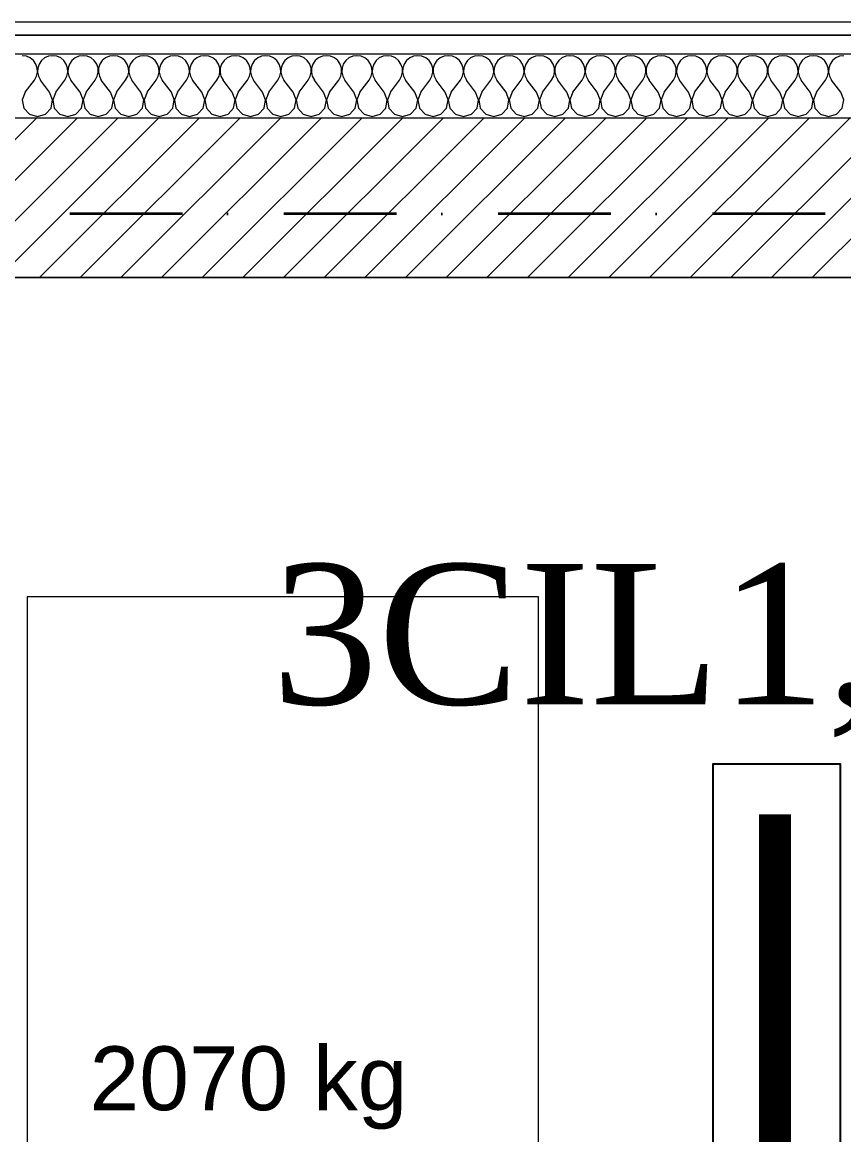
# Model space of a CAD drawing. Header units: millimetres. Extents: x 1322820 to 1391563, y 1051909 to 1098256.
# Drawn here: x 1348235 to 1349521, y 1089228 to 1090971 of the extents above; entities that cross this region are included whole.
import ezdxf
from ezdxf.enums import TextEntityAlignment as Align

# ---------------------------------------------------------------- set-up
doc = ezdxf.new("R2010")
doc.units = ezdxf.units.MM
doc.header["$MEASUREMENT"] = 0
doc.linetypes.add('Dot & Dashed', pattern=[335.138881, 176.388884, -88.194442, 0, -70.555556])
doc.layers.get('0').update_dxf_attribs({"true_color": 0x787878})
for name, color, linetype, true_color in [('arhitectura - decoratii fatada', 7, 'Continuous', 0x787878), ('instalatii - echipamente', 7, 'Continuous', 0x787878), ('New_arhitectura - axe', 7, 'Continuous', 0x787878), ('New_rezistenta - pereti de rezistenta', 7, 'Continuous', 0x787878)]:
    doc.layers.add(name, color=color, linetype=linetype, true_color=true_color)
for name, color, linetype, lineweight, true_color in [('arhitectura - decoratii fatada_Pen_No__101', 7, 'Continuous', 13, 0x787878), ('arhitectura - decoratii fatada_Pen_No__21', 7, 'Continuous', 20, 0x787878), ('instalatii - echipamente_Pen_No__21', 7, 'Continuous', 20, 0x787878), ('New_arhitectura - axe_Pen_No__201', 7, 'Continuous', 35, 0x787878), ('New_arhitectura - suprafete DTAC_Pen_No__14', 7, 'Continuous', 18, 0x787878), ('New_rezistenta - pereti de rezistenta_Pen_No__1', 7, 'Continuous', 13, 0x787878), ('New_rezistenta - pereti de rezistenta_Pen_No__21', 7, 'Continuous', 20, 0x787878)]:
    doc.layers.add(name, color=color, linetype=linetype, lineweight=lineweight, true_color=true_color)
doc.layers.add('calorifere_Pen_No__1', color=250, linetype='Continuous', lineweight=13)
for name, color, linetype in [('Circuit echipo', 7, 'Continuous'), ('circuite iluminat normal', 7, 'Continuous'), ('circuite iluminat vitali', 1, 'Continuous')]:
    doc.layers.add(name, color=color, linetype=linetype)
doc.styles.add('GENERATED_STYLE_1', font='arialbd.ttf')
doc.styles.add('GENERATED_STYLE_4', font='arialbi.ttf')

# ---------------------------------------------------------------- blocks, each defined once
blk = doc.blocks.new('*X64', base_point=(1356235.2, 1078942.6))
at = {"layer": 'New_rezistenta - pereti de rezistenta_Pen_No__1', "color": 7, "linetype": 'Continuous', "lineweight": 13}
for p, q in [((1348241.7, 1090917.3), (1348235.2, 1090918.2)), ((1348247.8, 1090914.7), (1348241.7, 1090917.3)), ((1348252.8, 1090910.5), (1348247.8, 1090914.7)), ((1348270.3, 1090914.7), (1348265.3, 1090910.5)), ((1348276.3, 1090917.3), (1348270.3, 1090914.7)), ((1348282.9, 1090918.2), (1348276.3, 1090917.3)), ((1348289.4, 1090917.3), (1348282.9, 1090918.2)), ((1348295.4, 1090914.7), (1348289.4, 1090917.3)), ((1348300.4, 1090910.5), (1348295.4, 1090914.7)), ((1348318, 1090914.7), (1348312.9, 1090910.5)), ((1348324, 1090917.3), (1348318, 1090914.7)), ((1348330.5, 1090918.2), (1348324, 1090917.3)), ((1348337, 1090917.3), (1348330.5, 1090918.2)), ((1348343, 1090914.7), (1348337, 1090917.3)), ((1348348, 1090910.5), (1348343, 1090914.7)), ((1348365.6, 1090914.7), (1348360.5, 1090910.5)), ((1348371.6, 1090917.3), (1348365.6, 1090914.7)), ((1348378.1, 1090918.2), (1348371.6, 1090917.3)), ((1348384.6, 1090917.3), (1348378.1, 1090918.2)), ((1348390.6, 1090914.7), (1348384.6, 1090917.3)), ((1348395.7, 1090910.5), (1348390.6, 1090914.7)), ((1348413.2, 1090914.7), (1348408.1, 1090910.5)), ((1348419.2, 1090917.3), (1348413.2, 1090914.7)), ((1348425.7, 1090918.2), (1348419.2, 1090917.3)), ((1348432.2, 1090917.3), (1348425.7, 1090918.2)), ((1348438.2, 1090914.7), (1348432.2, 1090917.3)), ((1348443.3, 1090910.5), (1348438.2, 1090914.7)), ((1348460.8, 1090914.7), (1348455.8, 1090910.5)), ((1348466.8, 1090917.3), (1348460.8, 1090914.7)), ((1348473.3, 1090918.2), (1348466.8, 1090917.3)), ((1348479.8, 1090917.3), (1348473.3, 1090918.2)), ((1348485.8, 1090914.7), (1348479.8, 1090917.3)), ((1348490.9, 1090910.5), (1348485.8, 1090914.7)), ((1348508.4, 1090914.7), (1348503.4, 1090910.5)), ((1348514.4, 1090917.3), (1348508.4, 1090914.7)), ((1348521, 1090918.2), (1348514.4, 1090917.3)), ((1348527.5, 1090917.3), (1348521, 1090918.2)), ((1348533.5, 1090914.7), (1348527.5, 1090917.3)), ((1348538.5, 1090910.5), (1348533.5, 1090914.7)), ((1348556.1, 1090914.7), (1348551, 1090910.5)), ((1348562.1, 1090917.3), (1348556.1, 1090914.7)), ((1348568.6, 1090918.2), (1348562.1, 1090917.3)), ((1348575.1, 1090917.3), (1348568.6, 1090918.2)), ((1348581.1, 1090914.7), (1348575.1, 1090917.3)), ((1348586.1, 1090910.5), (1348581.1, 1090914.7)), ((1348603.7, 1090914.7), (1348598.6, 1090910.5)), ((1348609.7, 1090917.3), (1348603.7, 1090914.7)), ((1348616.2, 1090918.2), (1348609.7, 1090917.3)), ((1348622.7, 1090917.3), (1348616.2, 1090918.2)), ((1348628.7, 1090914.7), (1348622.7, 1090917.3)), ((1348633.8, 1090910.5), (1348628.7, 1090914.7)), ((1348651.3, 1090914.7), (1348646.2, 1090910.5)), ((1348657.3, 1090917.3), (1348651.3, 1090914.7)), ((1348663.8, 1090918.2), (1348657.3, 1090917.3)), ((1348670.3, 1090917.3), (1348663.8, 1090918.2)), ((1348676.3, 1090914.7), (1348670.3, 1090917.3)), ((1348681.4, 1090910.5), (1348676.3, 1090914.7)), ((1348698.9, 1090914.7), (1348693.9, 1090910.5)), ((1348704.9, 1090917.3), (1348698.9, 1090914.7)), ((1348711.4, 1090918.2), (1348704.9, 1090917.3)), ((1348717.9, 1090917.3), (1348711.4, 1090918.2)), ((1348723.9, 1090914.7), (1348717.9, 1090917.3)), ((1348729, 1090910.5), (1348723.9, 1090914.7)), ((1348746.5, 1090914.7), (1348741.5, 1090910.5)), ((1348752.5, 1090917.3), (1348746.5, 1090914.7)), ((1348759, 1090918.2), (1348752.5, 1090917.3)), ((1348765.6, 1090917.3), (1348759, 1090918.2)), ((1348771.6, 1090914.7), (1348765.6, 1090917.3)), ((1348776.6, 1090910.5), (1348771.6, 1090914.7)), ((1348794.1, 1090914.7), (1348789.1, 1090910.5)), ((1348800.2, 1090917.3), (1348794.1, 1090914.7)), ((1348806.7, 1090918.2), (1348800.2, 1090917.3)), ((1348813.2, 1090917.3), (1348806.7, 1090918.2)), ((1348819.2, 1090914.7), (1348813.2, 1090917.3)), ((1348824.2, 1090910.5), (1348819.2, 1090914.7)), ((1348841.8, 1090914.7), (1348836.7, 1090910.5)), ((1348847.8, 1090917.3), (1348841.8, 1090914.7)), ((1348854.3, 1090918.2), (1348847.8, 1090917.3)), ((1348860.8, 1090917.3), (1348854.3, 1090918.2)), ((1348866.8, 1090914.7), (1348860.8, 1090917.3)), ((1348871.9, 1090910.5), (1348866.8, 1090914.7)), ((1348889.4, 1090914.7), (1348884.3, 1090910.5)), ((1348895.4, 1090917.3), (1348889.4, 1090914.7)), ((1348901.9, 1090918.2), (1348895.4, 1090917.3)), ((1348908.4, 1090917.3), (1348901.9, 1090918.2)), ((1348914.4, 1090914.7), (1348908.4, 1090917.3)), ((1348919.5, 1090910.5), (1348914.4, 1090914.7)), ((1348937, 1090914.7), (1348931.9, 1090910.5)), ((1348943, 1090917.3), (1348937, 1090914.7)), ((1348949.5, 1090918.2), (1348943, 1090917.3)), ((1348956, 1090917.3), (1348949.5, 1090918.2)), ((1348962, 1090914.7), (1348956, 1090917.3)), ((1348967.1, 1090910.5), (1348962, 1090914.7)), ((1348984.6, 1090914.7), (1348979.6, 1090910.5)), ((1348990.6, 1090917.3), (1348984.6, 1090914.7)), ((1348997.1, 1090918.2), (1348990.6, 1090917.3)), ((1349003.6, 1090917.3), (1348997.1, 1090918.2)), ((1349009.7, 1090914.7), (1349003.6, 1090917.3)), ((1349014.7, 1090910.5), (1349009.7, 1090914.7)), ((1349032.2, 1090914.7), (1349027.2, 1090910.5)), ((1349038.3, 1090917.3), (1349032.2, 1090914.7)), ((1349044.8, 1090918.2), (1349038.3, 1090917.3)), ((1349051.3, 1090917.3), (1349044.8, 1090918.2)), ((1349057.3, 1090914.7), (1349051.3, 1090917.3)), ((1349062.3, 1090910.5), (1349057.3, 1090914.7)), ((1349079.9, 1090914.7), (1349074.8, 1090910.5)), ((1349085.9, 1090917.3), (1349079.9, 1090914.7)), ((1349092.4, 1090918.2), (1349085.9, 1090917.3)), ((1349098.9, 1090917.3), (1349092.4, 1090918.2)), ((1349104.9, 1090914.7), (1349098.9, 1090917.3)), ((1349110, 1090910.5), (1349104.9, 1090914.7)), ((1349127.5, 1090914.7), (1349122.4, 1090910.5)), ((1349133.5, 1090917.3), (1349127.5, 1090914.7)), ((1349140, 1090918.2), (1349133.5, 1090917.3)), ((1349146.5, 1090917.3), (1349140, 1090918.2)), ((1349152.5, 1090914.7), (1349146.5, 1090917.3)), ((1349157.6, 1090910.5), (1349152.5, 1090914.7)), ((1349175.1, 1090914.7), (1349170, 1090910.5)), ((1349181.1, 1090917.3), (1349175.1, 1090914.7)), ((1349187.6, 1090918.2), (1349181.1, 1090917.3)), ((1349194.1, 1090917.3), (1349187.6, 1090918.2)), ((1349200.1, 1090914.7), (1349194.1, 1090917.3)), ((1349205.2, 1090910.5), (1349200.1, 1090914.7)), ((1349222.7, 1090914.7), (1349217.7, 1090910.5)), ((1349228.7, 1090917.3), (1349222.7, 1090914.7)), ((1349235.2, 1090918.2), (1349228.7, 1090917.3)), ((1349241.7, 1090917.3), (1349235.2, 1090918.2)), ((1349247.8, 1090914.7), (1349241.7, 1090917.3)), ((1349252.8, 1090910.5), (1349247.8, 1090914.7)), ((1349270.3, 1090914.7), (1349265.3, 1090910.5)), ((1349276.3, 1090917.3), (1349270.3, 1090914.7)), ((1349282.9, 1090918.2), (1349276.3, 1090917.3)), ((1349289.4, 1090917.3), (1349282.9, 1090918.2)), ((1349295.4, 1090914.7), (1349289.4, 1090917.3)), ((1349300.4, 1090910.5), (1349295.4, 1090914.7)), ((1349318, 1090914.7), (1349312.9, 1090910.5)), ((1349324, 1090917.3), (1349318, 1090914.7)), ((1349330.5, 1090918.2), (1349324, 1090917.3)), ((1349337, 1090917.3), (1349330.5, 1090918.2)), ((1349343, 1090914.7), (1349337, 1090917.3)), ((1349348, 1090910.5), (1349343, 1090914.7)), ((1349365.6, 1090914.7), (1349360.5, 1090910.5)), ((1349371.6, 1090917.3), (1349365.6, 1090914.7)), ((1349378.1, 1090918.2), (1349371.6, 1090917.3)), ((1349384.6, 1090917.3), (1349378.1, 1090918.2)), ((1349390.6, 1090914.7), (1349384.6, 1090917.3)), ((1349395.7, 1090910.5), (1349390.6, 1090914.7)), ((1349413.2, 1090914.7), (1349408.1, 1090910.5)), ((1349419.2, 1090917.3), (1349413.2, 1090914.7)), ((1349425.7, 1090918.2), (1349419.2, 1090917.3)), ((1349432.2, 1090917.3), (1349425.7, 1090918.2)), ((1349438.2, 1090914.7), (1349432.2, 1090917.3)), ((1349443.3, 1090910.5), (1349438.2, 1090914.7)), ((1349460.8, 1090914.7), (1349455.8, 1090910.5)), ((1349466.8, 1090917.3), (1349460.8, 1090914.7)), ((1349473.3, 1090918.2), (1349466.8, 1090917.3)), ((1349479.8, 1090917.3), (1349473.3, 1090918.2)), ((1349485.8, 1090914.7), (1349479.8, 1090917.3)), ((1349490.9, 1090910.5), (1349485.8, 1090914.7)), ((1349508.4, 1090914.7), (1349503.4, 1090910.5)), ((1349514.4, 1090917.3), (1349508.4, 1090914.7)), ((1349521, 1090918.2), (1349514.4, 1090917.3)), ((1348256.5, 1090905.1), (1348252.8, 1090910.5)), ((1348258.6, 1090898.8), (1348256.5, 1090905.1)), ((1348258.9, 1090892.3), (1348258.6, 1090898.8)), ((1348259.5, 1090898.8), (1348259.1, 1090892.3)), ((1348261.6, 1090905.1), (1348259.5, 1090898.8)), ((1348265.3, 1090910.5), (1348261.6, 1090905.1)), ((1348304.2, 1090905.1), (1348300.4, 1090910.5)), ((1348306.3, 1090898.8), (1348304.2, 1090905.1)), ((1348306.6, 1090892.3), (1348306.3, 1090898.8)), ((1348307.1, 1090898.8), (1348306.8, 1090892.3)), ((1348309.2, 1090905.1), (1348307.1, 1090898.8)), ((1348312.9, 1090910.5), (1348309.2, 1090905.1)), ((1348351.8, 1090905.1), (1348348, 1090910.5)), ((1348353.9, 1090898.8), (1348351.8, 1090905.1)), ((1348354.2, 1090892.3), (1348353.9, 1090898.8)), ((1348354.7, 1090898.8), (1348354.4, 1090892.3)), ((1348356.8, 1090905.1), (1348354.7, 1090898.8)), ((1348360.5, 1090910.5), (1348356.8, 1090905.1)), ((1348399.4, 1090905.1), (1348395.7, 1090910.5)), ((1348401.5, 1090898.8), (1348399.4, 1090905.1)), ((1348401.8, 1090892.3), (1348401.5, 1090898.8)), ((1348402.3, 1090898.8), (1348402, 1090892.3)), ((1348404.4, 1090905.1), (1348402.3, 1090898.8)), ((1348408.1, 1090910.5), (1348404.4, 1090905.1)), ((1348447, 1090905.1), (1348443.3, 1090910.5)), ((1348449.1, 1090898.8), (1348447, 1090905.1)), ((1348449.4, 1090892.3), (1348449.1, 1090898.8)), ((1348449.9, 1090898.8), (1348449.6, 1090892.3)), ((1348452, 1090905.1), (1348449.9, 1090898.8)), ((1348455.8, 1090910.5), (1348452, 1090905.1)), ((1348494.6, 1090905.1), (1348490.9, 1090910.5)), ((1348496.7, 1090898.8), (1348494.6, 1090905.1)), ((1348497, 1090892.3), (1348496.7, 1090898.8)), ((1348497.6, 1090898.8), (1348497.2, 1090892.3)), ((1348499.7, 1090905.1), (1348497.6, 1090898.8)), ((1348503.4, 1090910.5), (1348499.7, 1090905.1)), ((1348542.2, 1090905.1), (1348538.5, 1090910.5)), ((1348544.3, 1090898.8), (1348542.2, 1090905.1)), ((1348544.7, 1090892.3), (1348544.3, 1090898.8)), ((1348545.2, 1090898.8), (1348544.9, 1090892.3)), ((1348547.3, 1090905.1), (1348545.2, 1090898.8)), ((1348551, 1090910.5), (1348547.3, 1090905.1)), ((1348589.9, 1090905.1), (1348586.1, 1090910.5)), ((1348592, 1090898.8), (1348589.9, 1090905.1)), ((1348592.3, 1090892.3), (1348592, 1090898.8)), ((1348592.8, 1090898.8), (1348592.5, 1090892.3)), ((1348594.9, 1090905.1), (1348592.8, 1090898.8)), ((1348598.6, 1090910.5), (1348594.9, 1090905.1)), ((1348637.5, 1090905.1), (1348633.8, 1090910.5)), ((1348639.6, 1090898.8), (1348637.5, 1090905.1)), ((1348639.9, 1090892.3), (1348639.6, 1090898.8)), ((1348640.4, 1090898.8), (1348640.1, 1090892.3)), ((1348642.5, 1090905.1), (1348640.4, 1090898.8)), ((1348646.2, 1090910.5), (1348642.5, 1090905.1)), ((1348685.1, 1090905.1), (1348681.4, 1090910.5)), ((1348687.2, 1090898.8), (1348685.1, 1090905.1)), ((1348687.5, 1090892.3), (1348687.2, 1090898.8)), ((1348688, 1090898.8), (1348687.7, 1090892.3)), ((1348690.1, 1090905.1), (1348688, 1090898.8)), ((1348693.9, 1090910.5), (1348690.1, 1090905.1)), ((1348732.7, 1090905.1), (1348729, 1090910.5)), ((1348734.8, 1090898.8), (1348732.7, 1090905.1)), ((1348735.1, 1090892.3), (1348734.8, 1090898.8)), ((1348735.7, 1090898.8), (1348735.3, 1090892.3)), ((1348737.7, 1090905.1), (1348735.7, 1090898.8)), ((1348741.5, 1090910.5), (1348737.7, 1090905.1)), ((1348780.3, 1090905.1), (1348776.6, 1090910.5)), ((1348782.4, 1090898.8), (1348780.3, 1090905.1)), ((1348782.8, 1090892.3), (1348782.4, 1090898.8)), ((1348783.3, 1090898.8), (1348783, 1090892.3)), ((1348785.4, 1090905.1), (1348783.3, 1090898.8)), ((1348789.1, 1090910.5), (1348785.4, 1090905.1)), ((1348828, 1090905.1), (1348824.2, 1090910.5)), ((1348830.1, 1090898.8), (1348828, 1090905.1)), ((1348830.4, 1090892.3), (1348830.1, 1090898.8)), ((1348830.9, 1090898.8), (1348830.6, 1090892.3)), ((1348833, 1090905.1), (1348830.9, 1090898.8)), ((1348836.7, 1090910.5), (1348833, 1090905.1)), ((1348875.6, 1090905.1), (1348871.9, 1090910.5)), ((1348877.7, 1090898.8), (1348875.6, 1090905.1)), ((1348878, 1090892.3), (1348877.7, 1090898.8)), ((1348878.5, 1090898.8), (1348878.2, 1090892.3)), ((1348880.6, 1090905.1), (1348878.5, 1090898.8)), ((1348884.3, 1090910.5), (1348880.6, 1090905.1)), ((1348923.2, 1090905.1), (1348919.5, 1090910.5)), ((1348925.3, 1090898.8), (1348923.2, 1090905.1)), ((1348925.6, 1090892.3), (1348925.3, 1090898.8)), ((1348926.1, 1090898.8), (1348925.8, 1090892.3)), ((1348928.2, 1090905.1), (1348926.1, 1090898.8)), ((1348931.9, 1090910.5), (1348928.2, 1090905.1)), ((1348970.8, 1090905.1), (1348967.1, 1090910.5)), ((1348972.9, 1090898.8), (1348970.8, 1090905.1)), ((1348973.2, 1090892.3), (1348972.9, 1090898.8)), ((1348973.7, 1090898.8), (1348973.4, 1090892.3)), ((1348975.8, 1090905.1), (1348973.7, 1090898.8)), ((1348979.6, 1090910.5), (1348975.8, 1090905.1)), ((1349018.4, 1090905.1), (1349014.7, 1090910.5)), ((1349020.5, 1090898.8), (1349018.4, 1090905.1)), ((1349020.9, 1090892.3), (1349020.5, 1090898.8)), ((1349021.4, 1090898.8), (1349021, 1090892.3)), ((1349023.5, 1090905.1), (1349021.4, 1090898.8)), ((1349027.2, 1090910.5), (1349023.5, 1090905.1)), ((1349066.1, 1090905.1), (1349062.3, 1090910.5)), ((1349068.2, 1090898.8), (1349066.1, 1090905.1)), ((1349068.5, 1090892.3), (1349068.2, 1090898.8)), ((1349069, 1090898.8), (1349068.7, 1090892.3)), ((1349071.1, 1090905.1), (1349069, 1090898.8)), ((1349074.8, 1090910.5), (1349071.1, 1090905.1)), ((1349113.7, 1090905.1), (1349110, 1090910.5)), ((1349115.8, 1090898.8), (1349113.7, 1090905.1)), ((1349116.1, 1090892.3), (1349115.8, 1090898.8)), ((1349116.6, 1090898.8), (1349116.3, 1090892.3)), ((1349118.7, 1090905.1), (1349116.6, 1090898.8)), ((1349122.4, 1090910.5), (1349118.7, 1090905.1)), ((1349161.3, 1090905.1), (1349157.6, 1090910.5)), ((1349163.4, 1090898.8), (1349161.3, 1090905.1)), ((1349163.7, 1090892.3), (1349163.4, 1090898.8)), ((1349164.2, 1090898.8), (1349163.9, 1090892.3)), ((1349166.3, 1090905.1), (1349164.2, 1090898.8)), ((1349170, 1090910.5), (1349166.3, 1090905.1)), ((1349208.9, 1090905.1), (1349205.2, 1090910.5)), ((1349211, 1090898.8), (1349208.9, 1090905.1)), ((1349211.3, 1090892.3), (1349211, 1090898.8)), ((1349211.8, 1090898.8), (1349211.5, 1090892.3)), ((1349213.9, 1090905.1), (1349211.8, 1090898.8)), ((1349217.7, 1090910.5), (1349213.9, 1090905.1)), ((1349256.5, 1090905.1), (1349252.8, 1090910.5)), ((1349258.6, 1090898.8), (1349256.5, 1090905.1)), ((1349258.9, 1090892.3), (1349258.6, 1090898.8)), ((1349259.5, 1090898.8), (1349259.1, 1090892.3)), ((1349261.6, 1090905.1), (1349259.5, 1090898.8)), ((1349265.3, 1090910.5), (1349261.6, 1090905.1)), ((1349304.2, 1090905.1), (1349300.4, 1090910.5)), ((1349306.3, 1090898.8), (1349304.2, 1090905.1)), ((1349306.6, 1090892.3), (1349306.3, 1090898.8)), ((1349307.1, 1090898.8), (1349306.8, 1090892.3)), ((1349309.2, 1090905.1), (1349307.1, 1090898.8)), ((1349312.9, 1090910.5), (1349309.2, 1090905.1)), ((1349351.8, 1090905.1), (1349348, 1090910.5)), ((1349353.9, 1090898.8), (1349351.8, 1090905.1)), ((1349354.2, 1090892.3), (1349353.9, 1090898.8)), ((1349354.7, 1090898.8), (1349354.4, 1090892.3)), ((1349356.8, 1090905.1), (1349354.7, 1090898.8)), ((1349360.5, 1090910.5), (1349356.8, 1090905.1)), ((1349399.4, 1090905.1), (1349395.7, 1090910.5)), ((1349401.5, 1090898.8), (1349399.4, 1090905.1)), ((1349401.8, 1090892.3), (1349401.5, 1090898.8)), ((1349402.3, 1090898.8), (1349402, 1090892.3)), ((1349404.4, 1090905.1), (1349402.3, 1090898.8)), ((1349408.1, 1090910.5), (1349404.4, 1090905.1)), ((1349447, 1090905.1), (1349443.3, 1090910.5)), ((1349449.1, 1090898.8), (1349447, 1090905.1)), ((1349449.4, 1090892.3), (1349449.1, 1090898.8)), ((1349449.9, 1090898.8), (1349449.6, 1090892.3)), ((1349452, 1090905.1), (1349449.9, 1090898.8)), ((1349455.8, 1090910.5), (1349452, 1090905.1)), ((1349494.6, 1090905.1), (1349490.9, 1090910.5)), ((1349496.7, 1090898.8), (1349494.6, 1090905.1)), ((1349497, 1090892.3), (1349496.7, 1090898.8)), ((1349497.6, 1090898.8), (1349497.2, 1090892.3)), ((1349499.7, 1090905.1), (1349497.6, 1090898.8)), ((1349503.4, 1090910.5), (1349499.7, 1090905.1)), ((1348240, 1090861.1), (1348254.3, 1090880.1)), ((1348254.3, 1090880.1), (1348257.5, 1090885.9)), ((1348257.5, 1090885.9), (1348258.9, 1090892.3)), ((1348259.1, 1090892.3), (1348260.6, 1090885.9)), ((1348260.6, 1090885.9), (1348263.8, 1090880.1)), ((1348278.1, 1090861.1), (1348263.8, 1090880.1)), ((1348287.6, 1090861.1), (1348301.9, 1090880.1)), ((1348301.9, 1090880.1), (1348305.1, 1090885.9)), ((1348305.1, 1090885.9), (1348306.6, 1090892.3)), ((1348306.8, 1090892.3), (1348308.2, 1090885.9)), ((1348308.2, 1090885.9), (1348311.4, 1090880.1)), ((1348325.7, 1090861.1), (1348311.4, 1090880.1)), ((1348335.2, 1090861.1), (1348349.5, 1090880.1)), ((1348349.5, 1090880.1), (1348352.7, 1090885.9)), ((1348352.7, 1090885.9), (1348354.2, 1090892.3)), ((1348354.4, 1090892.3), (1348355.9, 1090885.9)), ((1348355.9, 1090885.9), (1348359, 1090880.1)), ((1348373.3, 1090861.1), (1348359, 1090880.1)), ((1348382.9, 1090861.1), (1348397.1, 1090880.1)), ((1348397.1, 1090880.1), (1348400.3, 1090885.9)), ((1348400.3, 1090885.9), (1348401.8, 1090892.3)), ((1348402, 1090892.3), (1348403.5, 1090885.9)), ((1348403.5, 1090885.9), (1348406.7, 1090880.1)), ((1348421, 1090861.1), (1348406.7, 1090880.1)), ((1348430.5, 1090861.1), (1348444.8, 1090880.1)), ((1348444.8, 1090880.1), (1348447.9, 1090885.9)), ((1348447.9, 1090885.9), (1348449.4, 1090892.3)), ((1348449.6, 1090892.3), (1348451.1, 1090885.9)), ((1348451.1, 1090885.9), (1348454.3, 1090880.1)), ((1348468.6, 1090861.1), (1348454.3, 1090880.1)), ((1348478.1, 1090861.1), (1348492.4, 1090880.1)), ((1348492.4, 1090880.1), (1348495.6, 1090885.9)), ((1348495.6, 1090885.9), (1348497, 1090892.3)), ((1348497.2, 1090892.3), (1348498.7, 1090885.9)), ((1348498.7, 1090885.9), (1348501.9, 1090880.1)), ((1348516.2, 1090861.1), (1348501.9, 1090880.1)), ((1348525.7, 1090861.1), (1348540, 1090880.1)), ((1348540, 1090880.1), (1348543.2, 1090885.9)), ((1348543.2, 1090885.9), (1348544.7, 1090892.3)), ((1348544.9, 1090892.3), (1348546.3, 1090885.9)), ((1348546.3, 1090885.9), (1348549.5, 1090880.1)), ((1348563.8, 1090861.1), (1348549.5, 1090880.1)), ((1348573.3, 1090861.1), (1348587.6, 1090880.1)), ((1348587.6, 1090880.1), (1348590.8, 1090885.9)), ((1348590.8, 1090885.9), (1348592.3, 1090892.3)), ((1348592.5, 1090892.3), (1348594, 1090885.9)), ((1348594, 1090885.9), (1348597.1, 1090880.1)), ((1348611.4, 1090861.1), (1348597.1, 1090880.1)), ((1348621, 1090861.1), (1348635.2, 1090880.1)), ((1348635.2, 1090880.1), (1348638.4, 1090885.9)), ((1348638.4, 1090885.9), (1348639.9, 1090892.3)), ((1348640.1, 1090892.3), (1348641.6, 1090885.9)), ((1348641.6, 1090885.9), (1348644.8, 1090880.1)), ((1348659, 1090861.1), (1348644.8, 1090880.1)), ((1348668.6, 1090861.1), (1348682.9, 1090880.1)), ((1348682.9, 1090880.1), (1348686, 1090885.9)), ((1348686, 1090885.9), (1348687.5, 1090892.3)), ((1348687.7, 1090892.3), (1348689.2, 1090885.9)), ((1348689.2, 1090885.9), (1348692.4, 1090880.1)), ((1348706.7, 1090861.1), (1348692.4, 1090880.1)), ((1348716.2, 1090861.1), (1348730.5, 1090880.1)), ((1348730.5, 1090880.1), (1348733.7, 1090885.9)), ((1348733.7, 1090885.9), (1348735.1, 1090892.3)), ((1348735.3, 1090892.3), (1348736.8, 1090885.9)), ((1348736.8, 1090885.9), (1348740, 1090880.1)), ((1348754.3, 1090861.1), (1348740, 1090880.1)), ((1348763.8, 1090861.1), (1348778.1, 1090880.1)), ((1348778.1, 1090880.1), (1348781.3, 1090885.9)), ((1348781.3, 1090885.9), (1348782.8, 1090892.3)), ((1348783, 1090892.3), (1348784.4, 1090885.9)), ((1348784.4, 1090885.9), (1348787.6, 1090880.1)), ((1348801.9, 1090861.1), (1348787.6, 1090880.1)), ((1348811.4, 1090861.1), (1348825.7, 1090880.1)), ((1348825.7, 1090880.1), (1348828.9, 1090885.9)), ((1348828.9, 1090885.9), (1348830.4, 1090892.3)), ((1348830.6, 1090892.3), (1348832.1, 1090885.9)), ((1348832.1, 1090885.9), (1348835.2, 1090880.1)), ((1348849.5, 1090861.1), (1348835.2, 1090880.1)), ((1348859, 1090861.1), (1348873.3, 1090880.1)), ((1348873.3, 1090880.1), (1348876.5, 1090885.9)), ((1348876.5, 1090885.9), (1348878, 1090892.3)), ((1348878.2, 1090892.3), (1348879.7, 1090885.9)), ((1348879.7, 1090885.9), (1348882.9, 1090880.1)), ((1348897.1, 1090861.1), (1348882.9, 1090880.1)), ((1348906.7, 1090861.1), (1348921, 1090880.1)), ((1348921, 1090880.1), (1348924.1, 1090885.9)), ((1348924.1, 1090885.9), (1348925.6, 1090892.3)), ((1348925.8, 1090892.3), (1348927.3, 1090885.9)), ((1348927.3, 1090885.9), (1348930.5, 1090880.1)), ((1348944.8, 1090861.1), (1348930.5, 1090880.1)), ((1348954.3, 1090861.1), (1348968.6, 1090880.1)), ((1348968.6, 1090880.1), (1348971.7, 1090885.9)), ((1348971.7, 1090885.9), (1348973.2, 1090892.3)), ((1348973.4, 1090892.3), (1348974.9, 1090885.9)), ((1348974.9, 1090885.9), (1348978.1, 1090880.1)), ((1348992.4, 1090861.1), (1348978.1, 1090880.1)), ((1349001.9, 1090861.1), (1349016.2, 1090880.1)), ((1349016.2, 1090880.1), (1349019.4, 1090885.9)), ((1349019.4, 1090885.9), (1349020.9, 1090892.3)), ((1349021, 1090892.3), (1349022.5, 1090885.9)), ((1349022.5, 1090885.9), (1349025.7, 1090880.1)), ((1349040, 1090861.1), (1349025.7, 1090880.1)), ((1349049.5, 1090861.1), (1349063.8, 1090880.1)), ((1349063.8, 1090880.1), (1349067, 1090885.9)), ((1349067, 1090885.9), (1349068.5, 1090892.3)), ((1349068.7, 1090892.3), (1349070.2, 1090885.9)), ((1349070.2, 1090885.9), (1349073.3, 1090880.1)), ((1349087.6, 1090861.1), (1349073.3, 1090880.1)), ((1349097.1, 1090861.1), (1349111.4, 1090880.1)), ((1349111.4, 1090880.1), (1349114.6, 1090885.9)), ((1349114.6, 1090885.9), (1349116.1, 1090892.3)), ((1349116.3, 1090892.3), (1349117.8, 1090885.9)), ((1349117.8, 1090885.9), (1349121, 1090880.1)), ((1349135.2, 1090861.1), (1349121, 1090880.1)), ((1349144.8, 1090861.1), (1349159, 1090880.1)), ((1349159, 1090880.1), (1349162.2, 1090885.9)), ((1349162.2, 1090885.9), (1349163.7, 1090892.3)), ((1349163.9, 1090892.3), (1349165.4, 1090885.9)), ((1349165.4, 1090885.9), (1349168.6, 1090880.1)), ((1349182.9, 1090861.1), (1349168.6, 1090880.1)), ((1349192.4, 1090861.1), (1349206.7, 1090880.1)), ((1349206.7, 1090880.1), (1349209.8, 1090885.9)), ((1349209.8, 1090885.9), (1349211.3, 1090892.3)), ((1349211.5, 1090892.3), (1349213, 1090885.9)), ((1349213, 1090885.9), (1349216.2, 1090880.1)), ((1349230.5, 1090861.1), (1349216.2, 1090880.1)), ((1349240, 1090861.1), (1349254.3, 1090880.1)), ((1349254.3, 1090880.1), (1349257.5, 1090885.9)), ((1349257.5, 1090885.9), (1349258.9, 1090892.3)), ((1349259.1, 1090892.3), (1349260.6, 1090885.9)), ((1349260.6, 1090885.9), (1349263.8, 1090880.1)), ((1349278.1, 1090861.1), (1349263.8, 1090880.1)), ((1349287.6, 1090861.1), (1349301.9, 1090880.1)), ((1349301.9, 1090880.1), (1349305.1, 1090885.9)), ((1349305.1, 1090885.9), (1349306.6, 1090892.3)), ((1349306.8, 1090892.3), (1349308.2, 1090885.9)), ((1349308.2, 1090885.9), (1349311.4, 1090880.1)), ((1349325.7, 1090861.1), (1349311.4, 1090880.1)), ((1349335.2, 1090861.1), (1349349.5, 1090880.1)), ((1349349.5, 1090880.1), (1349352.7, 1090885.9)), ((1349352.7, 1090885.9), (1349354.2, 1090892.3)), ((1349354.4, 1090892.3), (1349355.9, 1090885.9)), ((1349355.9, 1090885.9), (1349359, 1090880.1)), ((1349373.3, 1090861.1), (1349359, 1090880.1)), ((1349382.9, 1090861.1), (1349397.1, 1090880.1)), ((1349397.1, 1090880.1), (1349400.3, 1090885.9)), ((1349400.3, 1090885.9), (1349401.8, 1090892.3)), ((1349402, 1090892.3), (1349403.5, 1090885.9)), ((1349403.5, 1090885.9), (1349406.7, 1090880.1)), ((1349421, 1090861.1), (1349406.7, 1090880.1)), ((1349430.5, 1090861.1), (1349444.8, 1090880.1)), ((1349444.8, 1090880.1), (1349447.9, 1090885.9)), ((1349447.9, 1090885.9), (1349449.4, 1090892.3)), ((1349449.6, 1090892.3), (1349451.1, 1090885.9)), ((1349451.1, 1090885.9), (1349454.3, 1090880.1)), ((1349468.6, 1090861.1), (1349454.3, 1090880.1)), ((1349478.1, 1090861.1), (1349492.4, 1090880.1)), ((1349492.4, 1090880.1), (1349495.6, 1090885.9)), ((1349495.6, 1090885.9), (1349497, 1090892.3)), ((1349497.2, 1090892.3), (1349498.7, 1090885.9)), ((1349498.7, 1090885.9), (1349501.9, 1090880.1)), ((1349516.2, 1090861.1), (1349501.9, 1090880.1)), ((1348240, 1090861.1), (1348235.3, 1090848.9)), ((1348235.3, 1090848.9), (1348237.7, 1090836.1)), ((1348282.8, 1090848.9), (1348278.1, 1090861.1)), ((1348280.3, 1090836.1), (1348282.8, 1090848.9)), ((1348287.6, 1090861.1), (1348283, 1090848.9)), ((1348283, 1090848.9), (1348285.4, 1090836.1)), ((1348330.4, 1090848.9), (1348325.7, 1090861.1)), ((1348328, 1090836.1), (1348330.4, 1090848.9)), ((1348335.2, 1090861.1), (1348330.6, 1090848.9)), ((1348330.6, 1090848.9), (1348333, 1090836.1)), ((1348378, 1090848.9), (1348373.3, 1090861.1)), ((1348375.6, 1090836.1), (1348378, 1090848.9)), ((1348382.9, 1090861.1), (1348378.2, 1090848.9)), ((1348378.2, 1090848.9), (1348380.6, 1090836.1)), ((1348425.6, 1090848.9), (1348421, 1090861.1)), ((1348423.2, 1090836.1), (1348425.6, 1090848.9)), ((1348430.5, 1090861.1), (1348425.8, 1090848.9)), ((1348425.8, 1090848.9), (1348428.2, 1090836.1)), ((1348473.2, 1090848.9), (1348468.6, 1090861.1)), ((1348470.8, 1090836.1), (1348473.2, 1090848.9)), ((1348478.1, 1090861.1), (1348473.4, 1090848.9)), ((1348473.4, 1090848.9), (1348475.8, 1090836.1)), ((1348520.9, 1090848.9), (1348516.2, 1090861.1)), ((1348518.4, 1090836.1), (1348520.9, 1090848.9)), ((1348525.7, 1090861.1), (1348521, 1090848.9)), ((1348521, 1090848.9), (1348523.5, 1090836.1)), ((1348568.5, 1090848.9), (1348563.8, 1090861.1)), ((1348566.1, 1090836.1), (1348568.5, 1090848.9)), ((1348573.3, 1090861.1), (1348568.7, 1090848.9)), ((1348568.7, 1090848.9), (1348571.1, 1090836.1)), ((1348616.1, 1090848.9), (1348611.4, 1090861.1)), ((1348613.7, 1090836.1), (1348616.1, 1090848.9)), ((1348621, 1090861.1), (1348616.3, 1090848.9)), ((1348616.3, 1090848.9), (1348618.7, 1090836.1)), ((1348663.7, 1090848.9), (1348659, 1090861.1)), ((1348661.3, 1090836.1), (1348663.7, 1090848.9)), ((1348668.6, 1090861.1), (1348663.9, 1090848.9)), ((1348663.9, 1090848.9), (1348666.3, 1090836.1)), ((1348711.3, 1090848.9), (1348706.7, 1090861.1)), ((1348708.9, 1090836.1), (1348711.3, 1090848.9)), ((1348716.2, 1090861.1), (1348711.5, 1090848.9)), ((1348711.5, 1090848.9), (1348713.9, 1090836.1)), ((1348758.9, 1090848.9), (1348754.3, 1090861.1)), ((1348756.5, 1090836.1), (1348758.9, 1090848.9)), ((1348763.8, 1090861.1), (1348759.1, 1090848.9)), ((1348759.1, 1090848.9), (1348761.6, 1090836.1)), ((1348806.6, 1090848.9), (1348801.9, 1090861.1)), ((1348804.2, 1090836.1), (1348806.6, 1090848.9)), ((1348811.4, 1090861.1), (1348806.8, 1090848.9)), ((1348806.8, 1090848.9), (1348809.2, 1090836.1)), ((1348854.2, 1090848.9), (1348849.5, 1090861.1)), ((1348851.8, 1090836.1), (1348854.2, 1090848.9)), ((1348859, 1090861.1), (1348854.4, 1090848.9)), ((1348854.4, 1090848.9), (1348856.8, 1090836.1)), ((1348901.8, 1090848.9), (1348897.1, 1090861.1)), ((1348899.4, 1090836.1), (1348901.8, 1090848.9)), ((1348906.7, 1090861.1), (1348902, 1090848.9)), ((1348902, 1090848.9), (1348904.4, 1090836.1)), ((1348949.4, 1090848.9), (1348944.8, 1090861.1)), ((1348947, 1090836.1), (1348949.4, 1090848.9)), ((1348954.3, 1090861.1), (1348949.6, 1090848.9)), ((1348949.6, 1090848.9), (1348952, 1090836.1)), ((1348997, 1090848.9), (1348992.4, 1090861.1)), ((1348994.6, 1090836.1), (1348997, 1090848.9)), ((1349001.9, 1090861.1), (1348997.2, 1090848.9)), ((1348997.2, 1090848.9), (1348999.7, 1090836.1)), ((1349044.7, 1090848.9), (1349040, 1090861.1)), ((1349042.2, 1090836.1), (1349044.7, 1090848.9)), ((1349049.5, 1090861.1), (1349044.9, 1090848.9)), ((1349044.9, 1090848.9), (1349047.3, 1090836.1)), ((1349092.3, 1090848.9), (1349087.6, 1090861.1)), ((1349089.9, 1090836.1), (1349092.3, 1090848.9)), ((1349097.1, 1090861.1), (1349092.5, 1090848.9)), ((1349092.5, 1090848.9), (1349094.9, 1090836.1)), ((1349139.9, 1090848.9), (1349135.2, 1090861.1)), ((1349137.5, 1090836.1), (1349139.9, 1090848.9)), ((1349144.8, 1090861.1), (1349140.1, 1090848.9)), ((1349140.1, 1090848.9), (1349142.5, 1090836.1)), ((1349187.5, 1090848.9), (1349182.9, 1090861.1)), ((1349185.1, 1090836.1), (1349187.5, 1090848.9)), ((1349192.4, 1090861.1), (1349187.7, 1090848.9)), ((1349187.7, 1090848.9), (1349190.1, 1090836.1)), ((1349235.1, 1090848.9), (1349230.5, 1090861.1)), ((1349232.7, 1090836.1), (1349235.1, 1090848.9)), ((1349240, 1090861.1), (1349235.3, 1090848.9)), ((1349235.3, 1090848.9), (1349237.7, 1090836.1)), ((1349282.8, 1090848.9), (1349278.1, 1090861.1)), ((1349280.3, 1090836.1), (1349282.8, 1090848.9)), ((1349287.6, 1090861.1), (1349283, 1090848.9)), ((1349283, 1090848.9), (1349285.4, 1090836.1)), ((1349330.4, 1090848.9), (1349325.7, 1090861.1)), ((1349328, 1090836.1), (1349330.4, 1090848.9)), ((1349335.2, 1090861.1), (1349330.6, 1090848.9)), ((1349330.6, 1090848.9), (1349333, 1090836.1)), ((1349378, 1090848.9), (1349373.3, 1090861.1)), ((1349375.6, 1090836.1), (1349378, 1090848.9)), ((1349382.9, 1090861.1), (1349378.2, 1090848.9)), ((1349378.2, 1090848.9), (1349380.6, 1090836.1)), ((1349425.6, 1090848.9), (1349421, 1090861.1)), ((1349423.2, 1090836.1), (1349425.6, 1090848.9)), ((1349430.5, 1090861.1), (1349425.8, 1090848.9)), ((1349425.8, 1090848.9), (1349428.2, 1090836.1)), ((1349473.2, 1090848.9), (1349468.6, 1090861.1)), ((1349470.8, 1090836.1), (1349473.2, 1090848.9)), ((1349478.1, 1090861.1), (1349473.4, 1090848.9)), ((1349473.4, 1090848.9), (1349475.8, 1090836.1)), ((1349520.9, 1090848.9), (1349516.2, 1090861.1)), ((1349518.4, 1090836.1), (1349520.9, 1090848.9)), ((1348237.7, 1090836.1), (1348246.5, 1090826.5)), ((1348271.6, 1090826.5), (1348280.3, 1090836.1)), ((1348285.4, 1090836.1), (1348294.1, 1090826.5)), ((1348319.2, 1090826.5), (1348328, 1090836.1)), ((1348333, 1090836.1), (1348341.8, 1090826.5)), ((1348366.8, 1090826.5), (1348375.6, 1090836.1)), ((1348380.6, 1090836.1), (1348389.4, 1090826.5)), ((1348414.4, 1090826.5), (1348423.2, 1090836.1)), ((1348428.2, 1090836.1), (1348437, 1090826.5)), ((1348462, 1090826.5), (1348470.8, 1090836.1)), ((1348475.8, 1090836.1), (1348484.6, 1090826.5)), ((1348509.7, 1090826.5), (1348518.4, 1090836.1)), ((1348523.5, 1090836.1), (1348532.2, 1090826.5)), ((1348557.3, 1090826.5), (1348566.1, 1090836.1)), ((1348571.1, 1090836.1), (1348579.9, 1090826.5)), ((1348604.9, 1090826.5), (1348613.7, 1090836.1)), ((1348618.7, 1090836.1), (1348627.5, 1090826.5)), ((1348652.5, 1090826.5), (1348661.3, 1090836.1)), ((1348666.3, 1090836.1), (1348675.1, 1090826.5)), ((1348700.1, 1090826.5), (1348708.9, 1090836.1)), ((1348713.9, 1090836.1), (1348722.7, 1090826.5)), ((1348747.8, 1090826.5), (1348756.5, 1090836.1)), ((1348761.6, 1090836.1), (1348770.3, 1090826.5)), ((1348795.4, 1090826.5), (1348804.2, 1090836.1)), ((1348809.2, 1090836.1), (1348818, 1090826.5)), ((1348843, 1090826.5), (1348851.8, 1090836.1)), ((1348856.8, 1090836.1), (1348865.6, 1090826.5)), ((1348890.6, 1090826.5), (1348899.4, 1090836.1)), ((1348904.4, 1090836.1), (1348913.2, 1090826.5)), ((1348938.2, 1090826.5), (1348947, 1090836.1)), ((1348952, 1090836.1), (1348960.8, 1090826.5)), ((1348985.8, 1090826.5), (1348994.6, 1090836.1)), ((1348999.7, 1090836.1), (1349008.4, 1090826.5)), ((1349033.5, 1090826.5), (1349042.2, 1090836.1)), ((1349047.3, 1090836.1), (1349056.1, 1090826.5)), ((1349081.1, 1090826.5), (1349089.9, 1090836.1)), ((1349094.9, 1090836.1), (1349103.7, 1090826.5)), ((1349128.7, 1090826.5), (1349137.5, 1090836.1)), ((1349142.5, 1090836.1), (1349151.3, 1090826.5)), ((1349176.3, 1090826.5), (1349185.1, 1090836.1)), ((1349190.1, 1090836.1), (1349198.9, 1090826.5)), ((1349223.9, 1090826.5), (1349232.7, 1090836.1)), ((1349237.7, 1090836.1), (1349246.5, 1090826.5)), ((1349271.6, 1090826.5), (1349280.3, 1090836.1)), ((1349285.4, 1090836.1), (1349294.1, 1090826.5)), ((1349319.2, 1090826.5), (1349328, 1090836.1)), ((1349333, 1090836.1), (1349341.8, 1090826.5)), ((1349366.8, 1090826.5), (1349375.6, 1090836.1)), ((1349380.6, 1090836.1), (1349389.4, 1090826.5)), ((1349414.4, 1090826.5), (1349423.2, 1090836.1)), ((1349428.2, 1090836.1), (1349437, 1090826.5)), ((1349462, 1090826.5), (1349470.8, 1090836.1)), ((1349475.8, 1090836.1), (1349484.6, 1090826.5)), ((1349509.7, 1090826.5), (1349518.4, 1090836.1)), ((1348246.5, 1090826.5), (1348259, 1090823)), ((1348259, 1090823), (1348271.6, 1090826.5)), ((1348294.1, 1090826.5), (1348306.7, 1090823)), ((1348306.7, 1090823), (1348319.2, 1090826.5)), ((1348341.8, 1090826.5), (1348354.3, 1090823)), ((1348354.3, 1090823), (1348366.8, 1090826.5)), ((1348389.4, 1090826.5), (1348401.9, 1090823)), ((1348401.9, 1090823), (1348414.4, 1090826.5)), ((1348437, 1090826.5), (1348449.5, 1090823)), ((1348449.5, 1090823), (1348462, 1090826.5)), ((1348484.6, 1090826.5), (1348497.1, 1090823)), ((1348497.1, 1090823), (1348509.7, 1090826.5)), ((1348532.2, 1090826.5), (1348544.8, 1090823)), ((1348544.8, 1090823), (1348557.3, 1090826.5)), ((1348579.9, 1090826.5), (1348592.4, 1090823)), ((1348592.4, 1090823), (1348604.9, 1090826.5)), ((1348627.5, 1090826.5), (1348640, 1090823)), ((1348640, 1090823), (1348652.5, 1090826.5)), ((1348675.1, 1090826.5), (1348687.6, 1090823)), ((1348687.6, 1090823), (1348700.1, 1090826.5)), ((1348722.7, 1090826.5), (1348735.2, 1090823)), ((1348735.2, 1090823), (1348747.8, 1090826.5)), ((1348770.3, 1090826.5), (1348782.9, 1090823)), ((1348782.9, 1090823), (1348795.4, 1090826.5)), ((1348818, 1090826.5), (1348830.5, 1090823)), ((1348830.5, 1090823), (1348843, 1090826.5)), ((1348865.6, 1090826.5), (1348878.1, 1090823)), ((1348878.1, 1090823), (1348890.6, 1090826.5)), ((1348913.2, 1090826.5), (1348925.7, 1090823)), ((1348925.7, 1090823), (1348938.2, 1090826.5)), ((1348960.8, 1090826.5), (1348973.3, 1090823)), ((1348973.3, 1090823), (1348985.8, 1090826.5)), ((1349008.4, 1090826.5), (1349021, 1090823)), ((1349021, 1090823), (1349033.5, 1090826.5)), ((1349056.1, 1090826.5), (1349068.6, 1090823)), ((1349068.6, 1090823), (1349081.1, 1090826.5)), ((1349103.7, 1090826.5), (1349116.2, 1090823)), ((1349116.2, 1090823), (1349128.7, 1090826.5)), ((1349151.3, 1090826.5), (1349163.8, 1090823)), ((1349163.8, 1090823), (1349176.3, 1090826.5)), ((1349198.9, 1090826.5), (1349211.4, 1090823)), ((1349211.4, 1090823), (1349223.9, 1090826.5)), ((1349246.5, 1090826.5), (1349259, 1090823)), ((1349259, 1090823), (1349271.6, 1090826.5)), ((1349294.1, 1090826.5), (1349306.7, 1090823)), ((1349306.7, 1090823), (1349319.2, 1090826.5)), ((1349341.8, 1090826.5), (1349354.3, 1090823)), ((1349354.3, 1090823), (1349366.8, 1090826.5)), ((1349389.4, 1090826.5), (1349401.9, 1090823)), ((1349401.9, 1090823), (1349414.4, 1090826.5)), ((1349437, 1090826.5), (1349449.5, 1090823)), ((1349449.5, 1090823), (1349462, 1090826.5)), ((1349484.6, 1090826.5), (1349497.1, 1090823)), ((1349497.1, 1090823), (1349509.7, 1090826.5))]:
    blk.add_line(p, q, dxfattribs=at)
blk = doc.blocks.new('Wall_18_1', base_point=(1346928.5, 1090570.6))
at = {"layer": 'New_rezistenta - pereti de rezistenta', "linetype": 'Continuous', "lineweight": 0, "true_color": 0x000000}
h = blk.add_hatch(dxfattribs=at)
h.set_pattern_fill('BETON_ARMAT_0001', color=18, style=0, pattern_type=2)
h.set_pattern_definition([(45, (1356235.236, 1078942.57), (-31.8198, 31.8198), [])])
h.paths.add_polyline_path([(1346928.5, 1090570.6), (1351828.5, 1090570.6), (1351828.5, 1090820.6), (1346928.5, 1090820.6)])
at = {"layer": 'New_rezistenta - pereti de rezistenta_Pen_No__21', "color": 7, "linetype": 'Continuous', "lineweight": 20}
for p, q in [((1351828.5, 1090920.6), (1346678.5, 1090920.6)), ((1351828.5, 1090820.6), (1346928.5, 1090820.6))]:
    blk.add_line(p, q, dxfattribs=at)
at = {"layer": 'New_rezistenta - pereti de rezistenta_Pen_No__21', "color": 7, "linetype": 'Continuous', "lineweight": 20, "flags": 128}
for points in [[(1351828.5, 1090950.6), (1346578.5, 1090950.6)], [(1346928.5, 1090570.6), (1351828.5, 1090570.6)]]:
    blk.add_lwpolyline(points, dxfattribs=at)
at = {"layer": 'New_rezistenta - pereti de rezistenta', "color": 7, "lineweight": 20}
blk.add_blockref('*X64', (1356235.2, 1078942.6), dxfattribs=at)
blk = doc.blocks.new('Wall_108_1', base_point=(1350753.5, 1090970.6))
at = {"layer": 'arhitectura - decoratii fatada', "linetype": 'Continuous', "lineweight": 0, "true_color": 0x000000}
h = blk.add_hatch(dxfattribs=at)
h.set_pattern_fill('PLYWOOD_0001', color=18, style=0, pattern_type=2)
h.set_pattern_definition([(0, (1356235.236, 1078942.57), (0, 30), [])])
h.paths.add_polyline_path([(1350753.5, 1090970.6), (1347753.5, 1090970.6), (1347753.5, 1090950.6), (1350753.5, 1090950.6)])
at = {"layer": 'arhitectura - decoratii fatada_Pen_No__21', "color": 7, "linetype": 'Continuous', "lineweight": 20, "flags": 128}
for points in [[(1350753.5, 1090970.6), (1347753.5, 1090970.6)], [(1347753.5, 1090950.6), (1350753.5, 1090950.6)]]:
    blk.add_lwpolyline(points, dxfattribs=at)
blk = doc.blocks.new('Wall_111_1', base_point=(1350753.5, 1090970.6))
at = {"layer": 'arhitectura - decoratii fatada_Pen_No__101', "color": 253, "linetype": 'Continuous', "lineweight": 13, "flags": 128}
for points in [[(1350753.5, 1090970.6), (1347753.5, 1090970.6)], [(1347753.5, 1090950.6), (1350753.5, 1090950.6)]]:
    blk.add_lwpolyline(points, dxfattribs=at)
blk = doc.blocks.new('Wall_114_1', base_point=(1350753.5, 1090970.6))
at = {"layer": 'arhitectura - decoratii fatada_Pen_No__101', "color": 253, "linetype": 'Continuous', "lineweight": 13, "flags": 128}
for points in [[(1350753.5, 1090970.6), (1347753.5, 1090970.6)], [(1347753.5, 1090950.6), (1350753.5, 1090950.6)]]:
    blk.add_lwpolyline(points, dxfattribs=at)
blk = doc.blocks.new('Biomass Boiler 23')
at = {"layer": 'instalatii - echipamente_Pen_No__21', "color": 7, "linetype": 'Continuous', "lineweight": 20, "flags": 128}
blk.add_lwpolyline([(0, 0), (800, 0), (800, 3300), (0, 3300)], close=True, dxfattribs=at)
blk = doc.blocks.new('Standard grid marker_3')
at = {"layer": 'New_arhitectura - axe_Pen_No__201', "linetype": 'Dot & Dashed', "lineweight": 35}
blk.add_line((1000, 0), (27856.1, 0), dxfattribs=at)
at = {"layer": 'New_arhitectura - axe_Pen_No__201', "lineweight": 35, "style": 'GENERATED_STYLE_1'}
blk.add_attdef('AC_MarkerText_1', text='', height=125, rotation=180, dxfattribs=at).set_placement((-106.1, 7.1), align=Align.MIDDLE_CENTER)
blk = doc.blocks.new('terasa')
at = {"layer": 'New_arhitectura - suprafete DTAC_Pen_No__14', "linetype": 'Continuous', "lineweight": 18, "flags": 128}
blk.add_lwpolyline([(1351428.502, 1083420.6), (1351428.502, 1090570.6), (1346928.502, 1090570.6), (1346928.502, 1083420.6)], close=True, dxfattribs=at)
at = {"layer": 'arhitectura - decoratii fatada', "lineweight": 20}
for name in ['Wall_108_1', 'Wall_111_1', 'Wall_114_1']:
    blk.add_blockref(name, (1350753.502, 1090970.6), dxfattribs=at)
at = {"layer": 'instalatii - echipamente', "linetype": 'Continuous', "lineweight": 20, "zscale": 1000}
blk.add_blockref('Biomass Boiler 23', (1348242.972, 1086770.6), dxfattribs=at)
at = {"layer": 'New_arhitectura - axe', "linetype": 'Continuous', "lineweight": 13, "zscale": 1000, "rotation": 180}
blk.add_blockref('Standard grid marker_3', (1375634.605, 1090670.6), dxfattribs=at)
at = {"layer": 'New_rezistenta - pereti de rezistenta', "lineweight": 20}
blk.add_blockref('Wall_18_1', (1346928.502, 1090570.6), dxfattribs=at)
blk = doc.blocks.new('A$C2BB31A3D')
at = {"layer": 'circuite iluminat normal'}
blk.add_lwpolyline([(0, 0), (1200, 0), (1200, 200), (0, 200)], close=True, dxfattribs=at)
at = {"layer": 'circuite iluminat vitali', "const_width": 50}
blk.add_lwpolyline([(56.2, 102.7), (1121.4, 102.7)], dxfattribs=at)

msp = doc.modelspace()

# ---------------------------------------------------------------- block references
msp.add_blockref('terasa', (0, 0))

# ---------------------------------------------------------------- next in the draw order: block references
at = {"layer": 'Circuit echipo', "rotation": 90}
msp.add_blockref('A$C2BB31A3D', (1349515.9, 1088608.7), dxfattribs=at)

# ---------------------------------------------------------------- next in the draw order: texts
at = {"layer": 'calorifere_Pen_No__1', "linetype": 'Continuous', "lineweight": 13, "insert": (1348589.3, 1089301.5), "char_height": 100, "attachment_point": 5, "style": 'GENERATED_STYLE_4'}
msp.add_mtext('\\A1;{\\fArial|b0|i0|c238|p34;2070 kg}', dxfattribs=at)
at = {"layer": 'circuite iluminat normal', "insert": (1348625.8, 1090122.3), "char_height": 220, "width": 7878.54, "attachment_point": 1}
msp.add_mtext('{\\fTimes New Roman|b0|i0|c0|p18;3CIL1, circ 8}', dxfattribs=at)

doc.saveas('drawing.dxf')
